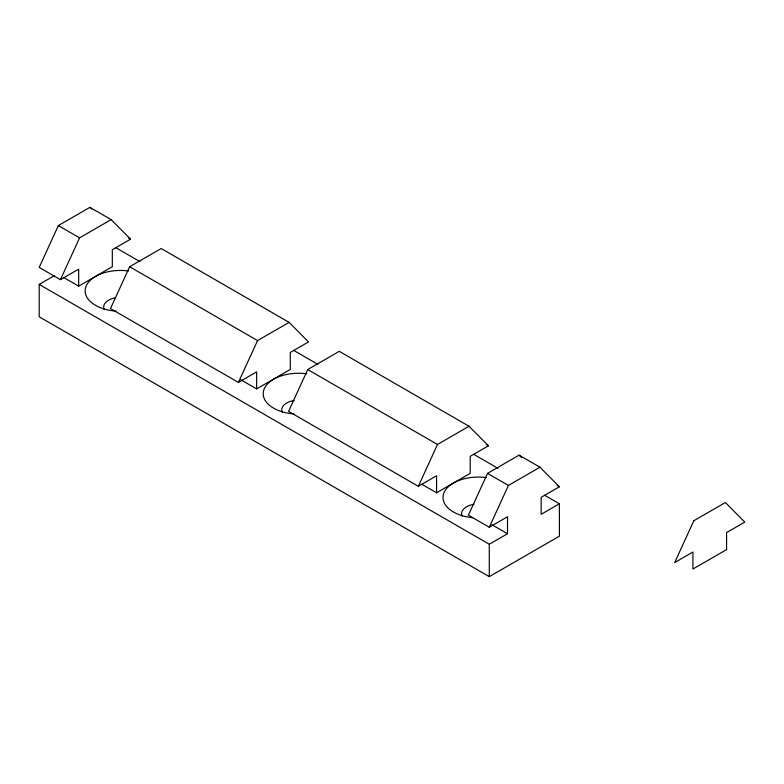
<?xml version="1.0" encoding="UTF-8"?>
<svg xmlns="http://www.w3.org/2000/svg" width="784" height="784" viewBox="0 0 784 784"><rect width="100%" height="100%" fill="white"/><g stroke="black" fill="none" stroke-linecap="round" stroke-linejoin="round"><path stroke-width="1.18" d="M78.674 286.14L112.318 266.717L112.318 249.714L130.546 239.189L111.142 219.628L89.895 207.358L58.349 225.576L39.2 267.403L60.446 279.672L78.674 269.147L78.674 286.14L63.494 277.389M60.446 279.672L79.586 237.836L111.142 219.628M129.644 266.736L110.495 308.573L238.405 382.416L256.633 371.89L256.633 388.893L290.286 369.46L290.286 352.457L308.514 341.942L289.1 322.371L161.19 248.528L129.644 266.736L257.554 340.579L289.1 322.371M238.405 382.416L257.554 340.579M436.57 492.773L470.214 473.35L470.214 456.347L488.442 445.822L469.038 426.251L339.266 351.33L307.72 369.548L288.571 411.375L418.342 486.296L436.57 475.77L436.57 492.773L421.792 484.247M418.342 486.296L437.482 444.469L469.038 426.251M559.394 503.789L541.166 514.304L541.166 497.311L559.394 486.786L539.98 467.215L519.086 455.151L487.54 473.369L468.391 515.196L489.285 527.26L507.513 516.734L507.513 533.737L489.285 544.263L39.2 284.406L39.2 316.785L489.285 576.642L559.394 536.168L559.394 503.789L544.566 495.223M489.285 527.26L508.434 485.433L539.98 467.215M39.2 284.406L54.39 275.635M128.527 238.022L130.546 239.189M486.335 444.606L488.442 445.822M557.306 485.58L559.394 486.786M115.66 247.597L140.022 261.66M293.579 350.321L317.932 364.384M473.614 454.259L497.967 468.322M58.349 225.576L79.586 237.836M307.72 369.548L437.482 444.469M487.54 473.369L508.434 485.433M240.776 379.74L256.633 388.893M491.842 524.692L507.513 533.737M519.086 455.151L521.625 457.709M89.895 207.358L91.581 209.063M489.285 544.263L489.285 576.642M115.905 311.14A35.398 20.433 0 0 1 85.701 287.218A35.398 20.433 0 0 1 128.566 270.98M472.644 517.675A35.398 20.433 0 0 1 443.705 493.518A35.398 20.433 0 0 1 486.462 477.613M293.98 413.952A35.398 20.433 0 0 1 263.777 390.03A35.398 20.433 0 0 1 306.642 373.792M462.139 516.215A16.856 9.731 0 0 1 474.055 504.298M282.318 412.394A16.856 9.731 0 0 1 294.235 400.477M104.243 309.592A16.856 9.731 0 0 1 115.111 297.851M693.84 520.733L674.691 562.569L692.919 552.044L692.919 569.047L726.572 549.613L726.572 532.62L744.8 522.095L725.386 502.524L693.84 520.733"/></g></svg>
